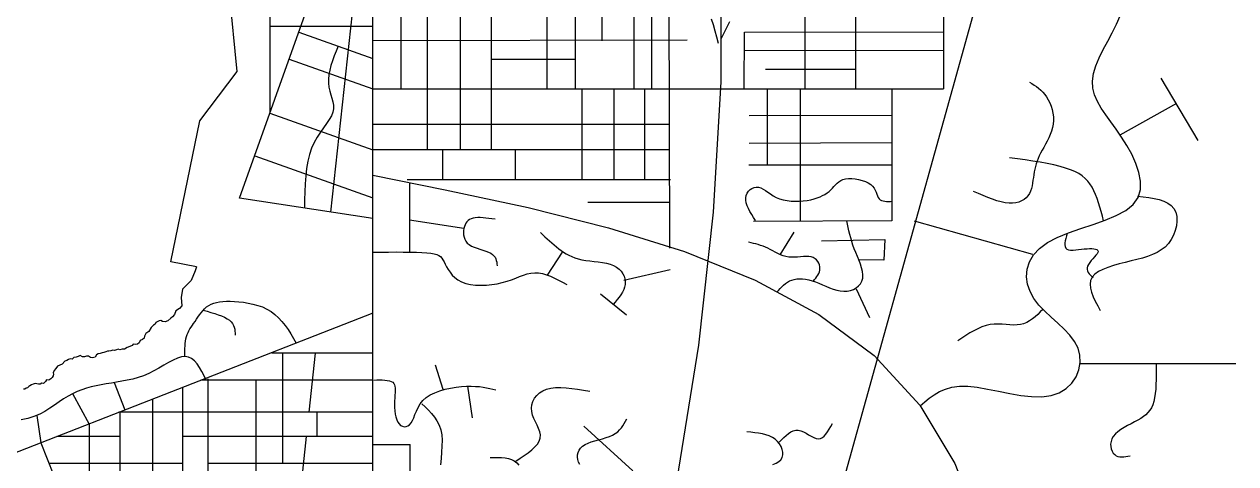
# Model space of a CAD drawing. Extents: x -15455 to 10897, y -24374 to 16165.
# Drawn here: x 3171 to 6776, y -12096 to -10786 of the extents above; entities that cross this region are included whole.
import ezdxf

# ---------------------------------------------------------------- set-up
doc = ezdxf.new("R2010")
doc.units = 0
doc.header["$MEASUREMENT"] = 0
for name, color, linetype in [('COASTLINE', 7, 'CONTINUOUS'), ('HIGHWAY', 7, 'CONTINUOUS'), ('STREETS-SPRAWL-12M', 7, 'CONTINUOUS'), ('STREETS-SPRAWL-20M', 7, 'CONTINUOUS')]:
    doc.layers.add(name, color=color, linetype=linetype)

msp = doc.modelspace()

# ---------------------------------------------------------------- linework, layer by layer
at = {"layer": 'COASTLINE', "color": 7, "linetype": 'CONTINUOUS'}
for points in [[(3683.3, -11509), (3607.3, -11494), (3693, -11073.3), (3804.2, -10926.9), (3781.1, -10693.3), (3726.8, -10695.5), (3578.7, -10226.8), (3502, -9712)], [(3683.3, -11509), (3678.9, -11520.6), (3667.4, -11549.5), (3641.2, -11575.2), (3637.6, -11599.8), (3639.3, -11624.8), (3632.2, -11633.1), (3621.6, -11640.3), (3617.3, -11650.9), (3611.9, -11658.2), (3606.5, -11661.9), (3597.8, -11669.6), (3590.3, -11672.6), (3582, -11671.5), (3577.1, -11669), (3572, -11669.4), (3566.2, -11673.1), (3562.2, -11674.4), (3560, -11679.5), (3555.1, -11682.7), (3552.4, -11685.9), (3548.3, -11689.8), (3540.9, -11701), (3532.6, -11707), (3528.6, -11714.9), (3527.5, -11721.7), (3522.3, -11725.1), (3516, -11728.7), (3512.6, -11735.3), (3507.7, -11739.4), (3501.4, -11740.2), (3495.1, -11738.7), (3491.3, -11743.1), (3484.6, -11746.3), (3476.9, -11749), (3469.4, -11753.9), (3462.3, -11754.4), (3455.3, -11756.2), (3450, -11754.1), (3444.7, -11756.2), (3439.2, -11757.8), (3433.9, -11757.2), (3428.6, -11758.6), (3422.8, -11759.6), (3418.1, -11760.4), (3413, -11762.4), (3407.3, -11764.4), (3402.7, -11765.1), (3396.3, -11767.4), (3390.8, -11768.1), (3385.8, -11771.1), (3381.9, -11777.6), (3377.7, -11779.1), (3374, -11780.4), (3367.7, -11778.9), (3361.8, -11774.7), (3355.5, -11774.9), (3349.8, -11777.1), (3344, -11777.4), (3337.5, -11772.9), (3331.4, -11775.7), (3325.1, -11777.6), (3318.5, -11779.3), (3312.8, -11783.6), (3307.6, -11782.7), (3302, -11785.1), (3297.5, -11788.2), (3291.7, -11790), (3283.5, -11798.6), (3276.2, -11801.9), (3269.9, -11805.1), (3265, -11811.9), (3260, -11817.4), (3256.9, -11824.5), (3257.7, -11828.9), (3256.4, -11833.3), (3253.5, -11839), (3249.6, -11842.3), (3243.4, -11846.1), (3237, -11845), (3233.4, -11850), (3228.3, -11856), (3223.1, -11855.4), (3218.1, -11858.4), (3213.1, -11857.9), (3208, -11857.5), (3202.6, -11856.8), (3197.3, -11858.5), (3191.9, -11860.3), (3187.6, -11862.9), (3184.1, -11865.8), (3180.7, -11869.7), (3176.5, -11870.3), (3172.4, -11873.5), (3168.6, -11872.9)]]:
    msp.add_lwpolyline(points, dxfattribs=at)
at = {"layer": 'HIGHWAY', "color": 250, "linetype": 'CONTINUOUS'}
for p, q in [((5243.4, -10577.1), (5243.7, -10957.4)), ((5215.3, -10769.3), (5220.9, -10786.9)), ((5257.7, -10803.2), (5270.3, -10777.8)), ((5220.9, -10786.9), (5226.1, -10805)), ((5226.1, -10805), (5231.3, -10823.5)), ((5245.2, -10829.2), (5257.7, -10803.2)), ((5231.3, -10823.5), (5236.3, -10842.1)), ((5243.7, -10957.4), (5221, -11346.3)), ((5221, -11346.3), (5176.9, -11742)), ((5176.9, -11742), (5113.1, -12142.6))]:
    msp.add_line(p, q, dxfattribs=at)
at = {"layer": 'STREETS-SPRAWL-12M', "color": 253, "linetype": 'CONTINUOUS'}
for p, q in [((4083.2, -11345.8), (4224.3, -10046.2)), ((3902.5, -11050.8), (3902.5, -10296.3)), ((4291.2, -10572.2), (4291.2, -10978.9)), ((4369.6, -10572.2), (4369.6, -11159.6)), ((4467.6, -10572.2), (4467.6, -11159.6)), ((4559.9, -10572.2), (4559.9, -11159.6)), ((4726.3, -10572.2), (4726.3, -10977.9)), ((4810.2, -10572.2), (4810.2, -10977.9)), ((4889.8, -10572.2), (4889.8, -10835.1)), ((4985, -10572.2), (4985, -10977.9)), ((5037, -10572.2), (5037, -10977.9)), ((6045.1, -10572.9), (5151.9, -13788.8)), ((5644.7, -10572.2), (5644.7, -10978.5)), ((5906.1, -10572.2), (5906.1, -10977.9)), ((5092, -11452.9), (5089.6, -10705.7)), ((5494.2, -10681.4), (5493.7, -10978.5)), ((6421.2, -10785.7), (6432.2, -10760.8)), ((3902.5, -10791.5), (4207.7, -10791.5)), ((3987.5, -10809.4), (4207.7, -10887.7)), ((5312.8, -10809), (5312.3, -10978.5)), ((5314.2, -10809), (5906.1, -10808.5)), ((6395.3, -10836.1), (6408.6, -10810.9)), ((6408.6, -10810.9), (6421.2, -10785.7)), ((4104.5, -10851), (4098.7, -10865.7)), ((4207.7, -10834.4), (5143.9, -10832.3)), ((6382.2, -10861), (6395.3, -10836.1)), ((4093.2, -10880.2), (4088, -10894.7)), ((4098.7, -10865.7), (4093.2, -10880.2)), ((4559.9, -10889.5), (4810.2, -10889.5)), ((5313.1, -10863.1), (5906.1, -10864.3)), ((6360.1, -10909.7), (6370.1, -10885.6)), ((6370.1, -10885.6), (6382.2, -10861)), ((3958.9, -10889.8), (4207.7, -10978.2)), ((4079.9, -10922.7), (4077.2, -10936.2)), ((4083.5, -10908.8), (4079.9, -10922.7)), ((4088, -10894.7), (4083.5, -10908.8)), ((5376.8, -10919.7), (5646, -10920.1)), ((6353, -10932.9), (6360.1, -10909.7)), ((4077.2, -10936.2), (4075.8, -10949.2)), ((4075.8, -10949.2), (4075.8, -10961.7)), ((4075.8, -10961.7), (4077.3, -10973.6)), ((6162.4, -10958.3), (6169.3, -10962.6)), ((6349.6, -10955), (6353, -10932.9)), ((6350.7, -10976.1), (6349.6, -10955)), ((6553.6, -10946), (6663.6, -11131.9)), ((4077.3, -10973.6), (4080, -10984.9)), ((4080, -10984.9), (4083.2, -10995.9)), ((4083.2, -10995.9), (4086.5, -11006.5)), ((4207.7, -10977.9), (5906.1, -10977.9)), ((4829.9, -10977.9), (4829.9, -11248.7)), ((4925.1, -10977.9), (4925.1, -11249.9)), ((5016.4, -10977.9), (5016.4, -11248.7)), ((5381.8, -10977.9), (5381.8, -11206.8)), ((5479.5, -10977.9), (5479.5, -11371.7)), ((5752.3, -10977.9), (5752.3, -11371.7)), ((6169.3, -10962.6), (6176.2, -10967)), ((6176.2, -10967), (6183.1, -10971.7)), ((6183.1, -10971.7), (6189.7, -10976.7)), ((6189.7, -10976.7), (6196.1, -10982.1)), ((6196.1, -10982.1), (6202.3, -10988.1)), ((6202.3, -10988.1), (6208.1, -10994.8)), ((6208.1, -10994.8), (6213.5, -11002.3)), ((6355.8, -10996.4), (6350.7, -10976.1)), ((6364.4, -11016.2), (6355.8, -10996.4)), ((4086.5, -11006.5), (4089.3, -11017)), ((4089.3, -11017), (4091, -11027.3)), ((4091, -11027.3), (4091.2, -11037.7)), ((6213.5, -11002.3), (6218.5, -11010.7)), ((6218.5, -11010.7), (6223, -11019.8)), ((6223, -11019.8), (6226.8, -11029.6)), ((6226.8, -11029.6), (6229.9, -11039.8)), ((6375.7, -11035.9), (6364.4, -11016.2)), ((6432, -11115.3), (6600.6, -11021)), ((3901.7, -11050.9), (4207.7, -11159.7)), ((4078.5, -11070), (4070.5, -11081.6)), ((4085, -11058.8), (4078.5, -11070)), ((4089.3, -11048.1), (4085, -11058.8)), ((4091.2, -11037.7), (4089.3, -11048.1)), ((5328, -11057.4), (5754.8, -11057.1)), ((6229.9, -11039.8), (6232.2, -11050.5)), ((6232.2, -11050.5), (6233.5, -11061.3)), ((6233.5, -11061.3), (6233.8, -11072.2)), ((6389.2, -11056), (6375.7, -11035.9)), ((6404.3, -11076.7), (6389.2, -11056)), ((4061.5, -11094.1), (4052, -11107.5)), ((4070.5, -11081.6), (4061.5, -11094.1)), ((4207.7, -11083.7), (5092.5, -11083.7)), ((6228, -11104.2), (6224.1, -11114.5)), ((6231, -11093.8), (6228, -11104.2)), ((6233, -11083.1), (6231, -11093.8)), ((6233.8, -11072.2), (6233, -11083.1)), ((6420.3, -11098.6), (6404.3, -11076.7)), ((6436.5, -11122), (6420.3, -11098.6)), ((4033.6, -11137.7), (4025.8, -11154.9)), ((4042.5, -11121.9), (4033.6, -11137.7)), ((4052, -11107.5), (4042.5, -11121.9)), ((5328, -11139.9), (5752.3, -11138.3)), ((6214.8, -11134.2), (6209.8, -11143.6)), ((6219.7, -11124.5), (6214.8, -11134.2)), ((6224.1, -11114.5), (6219.7, -11124.5)), ((6452.5, -11147), (6436.5, -11122)), ((3856.5, -11178.1), (4207.7, -11303)), ((4019.5, -11173.7), (4014.7, -11193.9)), ((4025.8, -11154.9), (4019.5, -11173.7)), ((5092, -11159.6), (4207.7, -11159.6)), ((4415, -11159.9), (4415, -11248.7)), ((4632, -11159.9), (4632, -11248.7)), ((6195.6, -11170), (6191.7, -11178.2)), ((6200, -11161.5), (6195.6, -11170)), ((6204.8, -11152.7), (6200, -11161.5)), ((6209.8, -11143.6), (6204.8, -11152.7)), ((6467, -11173.4), (6452.5, -11147)), ((6479.3, -11200.3), (6467, -11173.4)), ((4014.7, -11193.9), (4011.1, -11215.4)), ((5327, -11205.1), (5753.5, -11204.3)), ((6126.7, -11186.8), (6103.4, -11183.4)), ((6149.8, -11190.1), (6126.7, -11186.8)), ((6172.4, -11193.6), (6149.8, -11190.1)), ((6194.3, -11197.3), (6172.4, -11193.6)), ((6179.9, -11209.8), (6177.9, -11217.8)), ((6182.3, -11202), (6179.9, -11209.8)), ((6185, -11194.2), (6182.3, -11202)), ((6188.1, -11186.3), (6185, -11194.2)), ((6191.7, -11178.2), (6188.1, -11186.3)), ((6215.3, -11201.1), (6194.3, -11197.3)), ((6235, -11205.2), (6215.3, -11201.1)), ((6253.3, -11209.6), (6235, -11205.2)), ((6270, -11214.3), (6253.3, -11209.6)), ((6488.3, -11227.3), (6479.3, -11200.3)), ((4008.5, -11237.9), (4006.7, -11261.2)), ((4011.1, -11215.4), (4008.5, -11237.9)), ((5094.1, -11249.4), (4310.2, -11249.4)), ((5600.6, -11251.3), (5607.2, -11248.4)), ((5607.2, -11248.4), (5614.8, -11246.4)), ((5614.8, -11246.4), (5623.7, -11245.4)), ((5623.7, -11245.4), (5633.4, -11245.4)), ((5633.4, -11245.4), (5643.6, -11246.4)), ((5643.6, -11246.4), (5654, -11248.3)), ((5654, -11248.3), (5664.2, -11251.1)), ((6174, -11242.5), (6172.9, -11250.9)), ((6175, -11234.1), (6174, -11242.5)), ((6176.3, -11225.8), (6175, -11234.1)), ((6177.9, -11217.8), (6176.3, -11225.8)), ((6284.7, -11219.4), (6270, -11214.3)), ((6297.7, -11224.9), (6284.7, -11219.4)), ((6309.2, -11231), (6297.7, -11224.9)), ((6319.2, -11237.7), (6309.2, -11231)), ((6328, -11245), (6319.2, -11237.7)), ((6335.7, -11253), (6328, -11245)), ((6493, -11253.6), (6488.3, -11227.3)), ((4005.6, -11285.1), (4004.8, -11309.4)), ((4006.7, -11261.2), (4005.6, -11285.1)), ((4317, -11257.4), (4317.2, -11464.7)), ((5321.9, -11289.3), (5325.8, -11283.5)), ((5325.8, -11283.5), (5330.7, -11278.7)), ((5330.7, -11278.7), (5336.4, -11275)), ((5336.4, -11275), (5342.6, -11272.5)), ((5342.6, -11272.5), (5349.1, -11271.3)), ((5349.1, -11271.3), (5355.8, -11271.7)), ((5355.8, -11271.7), (5362.6, -11273.7)), ((5362.6, -11273.7), (5369.4, -11277)), ((5369.4, -11277), (5376.3, -11281.3)), ((5376.3, -11281.3), (5383.6, -11286.3)), ((5383.6, -11286.3), (5391.4, -11291.6)), ((5560.1, -11288.5), (5565.8, -11283.9)), ((5565.8, -11283.9), (5571.1, -11279.1)), ((5571.1, -11279.1), (5575.9, -11274.1)), ((5575.9, -11274.1), (5580.4, -11269)), ((5580.4, -11269), (5585, -11264.1)), ((5585, -11264.1), (5589.7, -11259.3)), ((5589.7, -11259.3), (5594.8, -11255)), ((5594.8, -11255), (5600.6, -11251.3)), ((5664.2, -11251.1), (5673.9, -11254.5)), ((5673.9, -11254.5), (5682.5, -11258.7)), ((5682.5, -11258.7), (5689.9, -11263.5)), ((5689.9, -11263.5), (5695.7, -11268.8)), ((5695.7, -11268.8), (5700.1, -11274.5)), ((5700.1, -11274.5), (5703.4, -11280.4)), ((5703.4, -11280.4), (5706, -11286.2)), ((5706, -11286.2), (5708.1, -11291.9)), ((6010.4, -11290.6), (5996.2, -11284.4)), ((6165.6, -11283), (6162.2, -11290.1)), ((6168.2, -11275.4), (6165.6, -11283)), ((6170.2, -11267.4), (6168.2, -11275.4)), ((6171.7, -11259.2), (6170.2, -11267.4)), ((6172.9, -11250.9), (6171.7, -11259.2)), ((6342.5, -11261.8), (6335.7, -11253)), ((6348.6, -11271.5), (6342.5, -11261.8)), ((6354.1, -11282), (6348.6, -11271.5)), ((6359.1, -11293.3), (6354.1, -11282)), ((6485.5, -11301.9), (6492.4, -11278.7)), ((6492.4, -11278.7), (6493, -11253.6)), ((4004.8, -11309.4), (4004.3, -11334)), ((5092.5, -11317.2), (4847.7, -11317.2)), ((5317.8, -11302.8), (5319.2, -11295.7)), ((5318, -11310.4), (5317.8, -11302.8)), ((5319.6, -11318.3), (5318, -11310.4)), ((5319.2, -11295.7), (5321.9, -11289.3)), ((5322.3, -11326.6), (5319.6, -11318.3)), ((5391.4, -11291.6), (5399.7, -11296.9)), ((5399.7, -11296.9), (5408.7, -11301.8)), ((5408.7, -11301.8), (5418.6, -11306)), ((5418.6, -11306), (5429.3, -11309.2)), ((5429.3, -11309.2), (5440.8, -11311.4)), ((5440.8, -11311.4), (5452.8, -11312.8)), ((5452.8, -11312.8), (5465, -11313.3)), ((5465, -11313.3), (5477.2, -11313.1)), ((5477.2, -11313.1), (5489.2, -11312.2)), ((5489.2, -11312.2), (5500.8, -11310.7)), ((5500.8, -11310.7), (5511.6, -11308.7)), ((5511.6, -11308.7), (5521.7, -11306.3)), ((5521.7, -11306.3), (5530.8, -11303.5)), ((5530.8, -11303.5), (5539.2, -11300.2)), ((5539.2, -11300.2), (5546.8, -11296.6)), ((5546.8, -11296.6), (5553.8, -11292.7)), ((5553.8, -11292.7), (5560.1, -11288.5)), ((5708.1, -11291.9), (5710.1, -11297.1)), ((5710.1, -11297.1), (5712.3, -11301.8)), ((5712.3, -11301.8), (5714.9, -11305.8)), ((5714.9, -11305.8), (5718.2, -11308.8)), ((5718.2, -11308.8), (5722.1, -11311)), ((5722.1, -11311), (5726.7, -11312.5)), ((5726.7, -11312.5), (5731.7, -11313.4)), ((5731.7, -11313.4), (5737.2, -11313.8)), ((5737.2, -11313.8), (5742.9, -11313.9)), ((5742.9, -11313.9), (5748.8, -11313.7)), ((5748.8, -11313.7), (5752.3, -11313.5)), ((6024.6, -11296.5), (6010.4, -11290.6)), ((6038.5, -11302.2), (6024.6, -11296.5)), ((6052.2, -11307.3), (6038.5, -11302.2)), ((6065.4, -11311.8), (6052.2, -11307.3)), ((6078.1, -11315.3), (6065.4, -11311.8)), ((6090.3, -11317.9), (6078.1, -11315.3)), ((6101.7, -11319.3), (6090.3, -11317.9)), ((6112.3, -11319.3), (6101.7, -11319.3)), ((6122.1, -11318.1), (6112.3, -11319.3)), ((6131, -11315.7), (6122.1, -11318.1)), ((6139, -11312.3), (6131, -11315.7)), ((6146.2, -11307.9), (6139, -11312.3)), ((6152.5, -11302.7), (6146.2, -11307.9)), ((6157.8, -11296.7), (6152.5, -11302.7)), ((6162.2, -11290.1), (6157.8, -11296.7)), ((6363.7, -11305.3), (6359.1, -11293.3)), ((6368, -11317.9), (6363.7, -11305.3)), ((6371.9, -11330.9), (6368, -11317.9)), ((6471.3, -11322.7), (6485.5, -11301.9)), ((6484, -11297.8), (6500.9, -11299.9)), ((6500.9, -11299.9), (6517.5, -11302.2)), ((6517.5, -11302.2), (6533.4, -11305)), ((6533.4, -11305), (6548.4, -11308.5)), ((6548.4, -11308.5), (6562.1, -11313.1)), ((6562.1, -11313.1), (6574.2, -11318.9)), ((6574.2, -11318.9), (6584.3, -11326.2)), ((5326.1, -11335.1), (5322.3, -11326.6)), ((5330.6, -11343.9), (5326.1, -11335.1)), ((5335.8, -11352.9), (5330.6, -11343.9)), ((5341.3, -11361.9), (5335.8, -11352.9)), ((6375.7, -11344.3), (6371.9, -11330.9)), ((6379.3, -11357.9), (6375.7, -11344.3)), ((6382.9, -11371.6), (6379.3, -11357.9)), ((6387.8, -11369.8), (6420.9, -11356.1)), ((6420.9, -11356.1), (6449.3, -11340.6)), ((6449.3, -11340.6), (6471.3, -11322.7)), ((6584.3, -11326.2), (6592.2, -11335.3)), ((6592.2, -11335.3), (6597.6, -11346.2)), ((6597.6, -11346.2), (6600.6, -11358.7)), ((4317.1, -11369), (4479.1, -11393.5)), ((4480.5, -11389), (4479.1, -11394.7)), ((4482.4, -11383.7), (4480.5, -11389)), ((4484.9, -11378.9), (4482.4, -11383.7)), ((4487.9, -11374.6), (4484.9, -11378.9)), ((4491.6, -11370.9), (4487.9, -11374.6)), ((4495.9, -11367.7), (4491.6, -11370.9)), ((4500.9, -11365.2), (4495.9, -11367.7)), ((4506.6, -11363.4), (4500.9, -11365.2)), ((4513.1, -11362.3), (4506.6, -11363.4)), ((4520.3, -11361.8), (4513.1, -11362.3)), ((4528, -11361.9), (4520.3, -11361.8)), ((4536.2, -11362.3), (4528, -11361.9)), ((4544.8, -11363.2), (4536.2, -11362.3)), ((4553.6, -11364.3), (4544.8, -11363.2)), ((4562.7, -11365.6), (4553.6, -11364.3)), ((4571.8, -11367), (4562.7, -11365.6)), ((5752.3, -11371.7), (5341.2, -11374.1)), ((5347, -11371), (5341.3, -11361.9)), ((5620.6, -11381.6), (5618.5, -11371.5)), ((5622.8, -11391.7), (5620.6, -11381.6)), ((5625.1, -11401.9), (5622.8, -11391.7)), ((5819.1, -11371.3), (6171, -11470.9)), ((6314.8, -11394.8), (6351.8, -11382.5)), ((6351.8, -11382.5), (6387.8, -11369.8)), ((6599.8, -11386.4), (6596.4, -11400.7)), ((6601.3, -11372.3), (6599.8, -11386.4)), ((6600.6, -11358.7), (6601.3, -11372.3)), ((4478.2, -11400.8), (4477.9, -11407.1)), ((4477.9, -11407.1), (4478.3, -11413.6)), ((4479.1, -11394.7), (4478.2, -11400.8)), ((4478.3, -11413.6), (4479.6, -11420)), ((4479.6, -11420), (4481.7, -11426.3)), ((4481.7, -11426.3), (4484.9, -11432.2)), ((4707.1, -11406.7), (4713.8, -11413)), ((4713.8, -11413), (4720.4, -11419.2)), ((4720.4, -11419.2), (4727.1, -11425.4)), ((4727.1, -11425.4), (4733.8, -11431.5)), ((5420.1, -11472.8), (5462, -11405.5)), ((5543.7, -11431.2), (5731.8, -11427.3)), ((5627.6, -11412.2), (5625.1, -11401.9)), ((5630.4, -11422.6), (5627.6, -11412.2)), ((5633.6, -11433.2), (5630.4, -11422.6)), ((5731.8, -11427.3), (5728.9, -11488.7)), ((6215.6, -11436.4), (6244.9, -11421.1)), ((6244.9, -11421.1), (6278.6, -11407.4)), ((6270.6, -11423.9), (6269, -11430.9)), ((6272.5, -11416.6), (6270.6, -11423.9)), ((6274.7, -11409.1), (6272.5, -11416.6)), ((6278.6, -11407.4), (6314.8, -11394.8)), ((6584.2, -11427.7), (6575.7, -11439.6)), ((6591.1, -11414.6), (6584.2, -11427.7)), ((6596.4, -11400.7), (6591.1, -11414.6)), ((4207.7, -11465), (4231.3, -11464.8)), ((4231.3, -11464.8), (4254.6, -11464.6)), ((4254.6, -11464.6), (4277.2, -11464.5)), ((4277.2, -11464.5), (4298.8, -11464.6)), ((4298.8, -11464.6), (4319.1, -11464.8)), ((4319.1, -11464.8), (4337.7, -11465.2)), ((4337.7, -11465.2), (4354.4, -11465.8)), ((4354.4, -11465.8), (4368.8, -11466.8)), ((4484.9, -11432.2), (4489.2, -11437.7)), ((4489.2, -11437.7), (4494.8, -11442.5)), ((4494.8, -11442.5), (4501.6, -11446.7)), ((4501.6, -11446.7), (4509.5, -11450.3)), ((4509.5, -11450.3), (4518.1, -11453.4)), ((4518.1, -11453.4), (4527, -11456.3)), ((4527, -11456.3), (4535.8, -11459)), ((4535.8, -11459), (4544.4, -11461.7)), ((4544.4, -11461.7), (4552.2, -11464.6)), ((4552.2, -11464.6), (4558.9, -11467.8)), ((4728.3, -11534), (4772.8, -11464.9)), ((4733.8, -11431.5), (4740.6, -11437.5)), ((4740.6, -11437.5), (4747.5, -11443.3)), ((4747.5, -11443.3), (4754.4, -11449.1)), ((4754.4, -11449.1), (4761.4, -11454.6)), ((4761.4, -11454.6), (4768.6, -11459.9)), ((4768.6, -11459.9), (4775.9, -11465)), ((4775.9, -11465), (4783.6, -11469.8)), ((5333.7, -11437), (5326.5, -11435.3)), ((5340.8, -11438.7), (5333.7, -11437)), ((5347.9, -11440.6), (5340.8, -11438.7)), ((5355.1, -11442.6), (5347.9, -11440.6)), ((5362.3, -11444.8), (5355.1, -11442.6)), ((5369.4, -11447.3), (5362.3, -11444.8)), ((5376.6, -11450.2), (5369.4, -11447.3)), ((5383.9, -11453.5), (5376.6, -11450.2)), ((5391.1, -11457.1), (5383.9, -11453.5)), ((5398.4, -11461), (5391.1, -11457.1)), ((5405.9, -11465), (5398.4, -11461)), ((5413.4, -11468.9), (5405.9, -11465)), ((5637.1, -11444), (5633.6, -11433.2)), ((5641.1, -11455.1), (5637.1, -11444)), ((5645.7, -11466.5), (5641.1, -11455.1)), ((5650.4, -11478), (5645.7, -11466.5)), ((6174.6, -11473.3), (6192.2, -11453.9)), ((6192.2, -11453.9), (6215.6, -11436.4)), ((6268, -11437.4), (6267.8, -11443.3)), ((6267.8, -11443.3), (6268.6, -11448.4)), ((6269, -11430.9), (6268, -11437.4)), ((6268.6, -11448.4), (6270.6, -11452.7)), ((6270.6, -11452.7), (6273.9, -11455.8)), ((6273.9, -11455.8), (6278.8, -11457.8)), ((6278.8, -11457.8), (6284.9, -11458.7)), ((6284.9, -11458.7), (6292.1, -11458.9)), ((6292.1, -11458.9), (6300, -11458.4)), ((6300, -11458.4), (6308.4, -11457.5)), ((6308.4, -11457.5), (6317, -11456.5)), ((6317, -11456.5), (6325.6, -11455.4)), ((6325.6, -11455.4), (6333.8, -11454.6)), ((6333.8, -11454.6), (6341.4, -11454.2)), ((6341.4, -11454.2), (6348.2, -11454.2)), ((6348.2, -11454.2), (6354.2, -11454.8)), ((6354.2, -11454.8), (6359.1, -11455.8)), ((6359.1, -11455.8), (6362.9, -11457.4)), ((6362.9, -11457.4), (6365.4, -11459.6)), ((6365.9, -11465.8), (6363.7, -11469.8)), ((6365.4, -11459.6), (6366.4, -11462.4)), ((6366.4, -11462.4), (6365.9, -11465.8)), ((6542.2, -11465.8), (6528.7, -11472.1)), ((6554.6, -11458.4), (6542.2, -11465.8)), ((6565.8, -11449.8), (6554.6, -11458.4)), ((6575.7, -11439.6), (6565.8, -11449.8)), ((4368.8, -11466.8), (4380.7, -11468.1)), ((4380.7, -11468.1), (4390.4, -11469.8)), ((4390.4, -11469.8), (4398.1, -11472)), ((4398.1, -11472), (4404.2, -11474.8)), ((4404.2, -11474.8), (4409.2, -11478.3)), ((4409.2, -11478.3), (4413.2, -11482.6)), ((4413.2, -11482.6), (4416.8, -11487.7)), ((4416.8, -11487.7), (4420.2, -11493.8)), ((4420.2, -11493.8), (4423.8, -11500.8)), ((4423.8, -11500.8), (4427.8, -11508.6)), ((4558.9, -11467.8), (4564.4, -11471.5)), ((4564.4, -11471.5), (4568.6, -11475.6)), ((4568.6, -11475.6), (4571.7, -11480)), ((4571.7, -11480), (4574, -11484.8)), ((4574, -11484.8), (4575.6, -11489.8)), ((4575.6, -11489.8), (4576.7, -11494.9)), ((4576.7, -11494.9), (4577.4, -11500.2)), ((4577.4, -11500.2), (4577.9, -11505.5)), ((4783.6, -11469.8), (4791.7, -11474.2)), ((4791.7, -11474.2), (4800.2, -11478.2)), ((4800.2, -11478.2), (4809.4, -11481.8)), ((4809.4, -11481.8), (4819.4, -11484.9)), ((4819.4, -11484.9), (4830.1, -11487.5)), ((4830.1, -11487.5), (4841.7, -11489.5)), ((4841.7, -11489.5), (4853.9, -11491.1)), ((4853.9, -11491.1), (4866.5, -11492.5)), ((4866.5, -11492.5), (4879.1, -11494.1)), ((4879.1, -11494.1), (4891.5, -11495.8)), ((4891.5, -11495.8), (4903.5, -11498.1)), ((4903.5, -11498.1), (4914.7, -11501)), ((4914.7, -11501), (4924.8, -11504.8)), ((5421.1, -11472.5), (5413.4, -11468.9)), ((5429.1, -11475.6), (5421.1, -11472.5)), ((5437.2, -11478.1), (5429.1, -11475.6)), ((5445.7, -11479.7), (5437.2, -11478.1)), ((5454.4, -11480.4), (5445.7, -11479.7)), ((5463.3, -11480.4), (5454.4, -11480.4)), ((5472.3, -11479.8), (5463.3, -11480.4)), ((5481.1, -11479), (5472.3, -11479.8)), ((5489.7, -11478.3), (5481.1, -11479)), ((5497.9, -11477.9), (5489.7, -11478.3)), ((5505.5, -11478.1), (5497.9, -11477.9)), ((5512.5, -11479.2), (5505.5, -11478.1)), ((5518.7, -11481.3), (5512.5, -11479.2)), ((5524.1, -11484.4), (5518.7, -11481.3)), ((5528.6, -11488.2), (5524.1, -11484.4)), ((5532.4, -11492.7), (5528.6, -11488.2)), ((5535.2, -11497.7), (5532.4, -11492.7)), ((5537.3, -11502.9), (5535.2, -11497.7)), ((5655.1, -11489.5), (5650.4, -11478)), ((5728.9, -11488.7), (5652.1, -11487.8)), ((5659.4, -11500.9), (5655.1, -11489.5)), ((5662.9, -11512), (5659.4, -11500.9)), ((6155.8, -11515.8), (6162.6, -11494.1)), ((6162.6, -11494.1), (6174.6, -11473.3)), ((6337.7, -11501.3), (6335, -11506.6)), ((6341.6, -11495.8), (6337.7, -11501.3)), ((6346.1, -11490.2), (6341.6, -11495.8)), ((6351.1, -11484.8), (6346.1, -11490.2)), ((6355.9, -11479.4), (6351.1, -11484.8)), ((6360.3, -11474.4), (6355.9, -11479.4)), ((6363.7, -11469.8), (6360.3, -11474.4)), ((6429.8, -11500), (6412.4, -11504.9)), ((6447.6, -11495.5), (6429.8, -11500)), ((6465.3, -11491.1), (6447.6, -11495.5)), ((6482.3, -11486.8), (6465.3, -11491.1)), ((6498.7, -11482.4), (6482.3, -11486.8)), ((6514.1, -11477.6), (6498.7, -11482.4)), ((6528.7, -11472.1), (6514.1, -11477.6)), ((4427.8, -11508.6), (4432.4, -11516.8)), ((4432.4, -11516.8), (4437.8, -11525.1)), ((4437.8, -11525.1), (4444.3, -11533.2)), ((4444.3, -11533.2), (4452, -11540.9)), ((4633.2, -11542.2), (4645, -11537.5)), ((4645, -11537.5), (4656.5, -11533.2)), ((4656.5, -11533.2), (4667.6, -11529.6)), ((4667.6, -11529.6), (4678.7, -11527.2)), ((4678.7, -11527.2), (4689.8, -11526.2)), ((4689.8, -11526.2), (4701.2, -11526.8)), ((4701.2, -11526.8), (4712.8, -11528.9)), ((4712.8, -11528.9), (4724.6, -11532.3)), ((4724.6, -11532.3), (4736.5, -11536.8)), ((4736.5, -11536.8), (4748.5, -11542.1)), ((4924.8, -11504.8), (4933.7, -11509.6)), ((4933.7, -11509.6), (4941.2, -11515.4)), ((4941.2, -11515.4), (4947.5, -11522)), ((4947.5, -11522), (4952.4, -11529.2)), ((4952.4, -11529.2), (4956, -11536.9)), ((4955.6, -11548.9), (5093.5, -11516.4)), ((4956, -11536.9), (4958.3, -11544.9)), ((5526.5, -11542.2), (5529.7, -11537.7)), ((5529.7, -11537.7), (5532.6, -11533.2)), ((5532.6, -11533.2), (5535.1, -11528.5)), ((5535.1, -11528.5), (5537, -11523.7)), ((5537, -11523.7), (5538.3, -11518.7)), ((5538.5, -11508.3), (5537.3, -11502.9)), ((5538.3, -11518.7), (5538.8, -11513.6)), ((5538.8, -11513.6), (5538.5, -11508.3)), ((5665.4, -11522.7), (5662.9, -11512)), ((5666.6, -11532.9), (5665.4, -11522.7)), ((5666, -11542.4), (5666.6, -11532.9)), ((6154, -11538.1), (6155.8, -11515.8)), ((6156.9, -11560.4), (6154, -11538.1)), ((6335, -11506.6), (6333.7, -11511.7)), ((6333.7, -11511.7), (6333.8, -11516.5)), ((6333.8, -11516.5), (6335.1, -11521.1)), ((6335.1, -11521.1), (6337.3, -11525.5)), ((6337.3, -11525.5), (6340.3, -11529.7)), ((6340.3, -11529.7), (6343.9, -11533.8)), ((6343.9, -11533.8), (6347.8, -11537.9)), ((6347.8, -11537.9), (6352, -11541.9)), ((6356.6, -11530.8), (6348.8, -11539.5)), ((6367.4, -11523.1), (6356.6, -11530.8)), ((6380.7, -11516.3), (6367.4, -11523.1)), ((6395.8, -11510.3), (6380.7, -11516.3)), ((6412.4, -11504.9), (6395.8, -11510.3)), ((4452, -11540.9), (4461.1, -11547.7)), ((4461.1, -11547.7), (4471.9, -11553.5)), ((4471.9, -11553.5), (4484.5, -11557.9)), ((4484.5, -11557.9), (4498.5, -11561)), ((4498.5, -11561), (4513.7, -11562.9)), ((4513.7, -11562.9), (4529.6, -11563.6)), ((4529.6, -11563.6), (4545.9, -11563.2)), ((4545.9, -11563.2), (4562.2, -11561.7)), ((4562.2, -11561.7), (4578.1, -11559.2)), ((4578.1, -11559.2), (4593.3, -11555.9)), ((4593.3, -11555.9), (4607.5, -11551.7)), ((4607.5, -11551.7), (4620.7, -11547)), ((4620.7, -11547), (4633.2, -11542.2)), ((4748.5, -11542.1), (4760.7, -11548.1)), ((4760.7, -11548.1), (4772.9, -11554.6)), ((4772.9, -11554.6), (4785.1, -11561.2)), ((4957.4, -11568.9), (4954.7, -11576.6)), ((4959, -11561), (4957.4, -11568.9)), ((4958.3, -11544.9), (4959.3, -11553)), ((4959.3, -11553), (4959, -11561)), ((5415.3, -11579), (5420.2, -11573.4)), ((5420.2, -11573.4), (5425.2, -11568.1)), ((5425.2, -11568.1), (5430.5, -11563)), ((5430.5, -11563), (5436, -11558.4)), ((5436, -11558.4), (5441.9, -11554.3)), ((5441.9, -11554.3), (5448.1, -11550.8)), ((5448.1, -11550.8), (5454.9, -11548)), ((5454.9, -11548), (5462.2, -11546)), ((5462.2, -11546), (5470, -11544.8)), ((5470, -11544.8), (5478.3, -11544.3)), ((5478.3, -11544.3), (5487, -11544.7)), ((5487, -11544.7), (5496.1, -11545.8)), ((5496.1, -11545.8), (5505.6, -11547.7)), ((5505.6, -11547.7), (5515.3, -11550.3)), ((5515.3, -11550.3), (5525.4, -11553.6)), ((5519.5, -11551), (5523, -11546.6)), ((5523, -11546.6), (5526.5, -11542.2)), ((5525.4, -11553.6), (5535.7, -11557.5)), ((5535.7, -11557.5), (5546.1, -11561.9)), ((5546.1, -11561.9), (5556.7, -11566.5)), ((5556.7, -11566.5), (5567.4, -11570.9)), ((5567.4, -11570.9), (5578, -11574.9)), ((5638.4, -11575.9), (5646.6, -11571.4)), ((5646.6, -11571.4), (5653.7, -11565.7)), ((5647, -11574.6), (5686.4, -11659.3)), ((5653.7, -11565.7), (5659.4, -11558.9)), ((5659.4, -11558.9), (5663.6, -11551.1)), ((5663.6, -11551.1), (5666, -11542.4)), ((6164.1, -11582.1), (6156.9, -11560.4)), ((6344.3, -11549.4), (6342.7, -11560.3)), ((6342.7, -11560.3), (6343.8, -11572.1)), ((6343.8, -11572.1), (6347.1, -11584.6)), ((6348.8, -11539.5), (6344.3, -11549.4)), ((4885.8, -11589.3), (4962.8, -11651.6)), ((4935.6, -11606.4), (4929.7, -11613.6)), ((4941.3, -11599.1), (4935.6, -11606.4)), ((4946.5, -11591.7), (4941.3, -11599.1)), ((4951, -11584.2), (4946.5, -11591.7)), ((4954.7, -11576.6), (4951, -11584.2)), ((5410.4, -11584.6), (5415.3, -11579)), ((5578, -11574.9), (5588.6, -11578.2)), ((5588.6, -11578.2), (5599.2, -11580.5)), ((5599.2, -11580.5), (5609.5, -11581.5)), ((5609.5, -11581.5), (5619.7, -11581.1)), ((5619.7, -11581.1), (5629.4, -11579.2)), ((5629.4, -11579.2), (5638.4, -11575.9)), ((6175.4, -11603), (6164.1, -11582.1)), ((6190.2, -11622.6), (6175.4, -11603)), ((6347.1, -11584.6), (6352.1, -11597.8)), ((6352.1, -11597.8), (6358.4, -11611.3)), ((3691.8, -11652), (3696.7, -11645.6)), ((3696.7, -11645.6), (3701.8, -11639.4)), ((3701.8, -11639.4), (3707.4, -11633.6)), ((3703.3, -11637.8), (3714.9, -11641.1)), ((3707.4, -11633.6), (3713.4, -11628.4)), ((3713.4, -11628.4), (3720, -11623.8)), ((3714.9, -11641.1), (3726.4, -11644.4)), ((3720, -11623.8), (3727.1, -11619.9)), ((3726.4, -11644.4), (3737.4, -11647.8)), ((3727.1, -11619.9), (3734.8, -11616.9)), ((3734.8, -11616.9), (3743.2, -11614.6)), ((3743.2, -11614.6), (3752.2, -11612.9)), ((3752.2, -11612.9), (3762, -11611.9)), ((3762, -11611.9), (3772.5, -11611.4)), ((3772.5, -11611.4), (3783.9, -11611.5)), ((3783.9, -11611.5), (3796.1, -11612)), ((3796.1, -11612), (3809.1, -11613)), ((3809.1, -11613), (3822.8, -11614.5)), ((3822.8, -11614.5), (3836.9, -11616.6)), ((3836.9, -11616.6), (3851.2, -11619.6)), ((3851.2, -11619.6), (3865.4, -11623.5)), ((3865.4, -11623.5), (3879.3, -11628.4)), ((3879.3, -11628.4), (3892.6, -11634.4)), ((3892.6, -11634.4), (3905.2, -11641.8)), ((3905.2, -11641.8), (3916.8, -11650.4)), ((4929.7, -11613.6), (4923.5, -11620.8)), ((6194.5, -11643), (6186.9, -11650.4)), ((6207.8, -11641.1), (6190.2, -11622.6)), ((6202.1, -11635.5), (6194.5, -11643)), ((6226.8, -11659), (6207.8, -11641.1)), ((6358.4, -11611.3), (6365.5, -11625.2)), ((6365.5, -11625.2), (6373.1, -11639.2)), ((3667.3, -11688.3), (3670.9, -11682.8)), ((3670.9, -11682.8), (3674.8, -11677.1)), ((3674.8, -11677.1), (3678.8, -11671.2)), ((3678.8, -11671.2), (3683, -11664.9)), ((3683, -11664.9), (3687.3, -11658.5)), ((3687.3, -11658.5), (3691.8, -11652)), ((3737.4, -11647.8), (3748, -11651.4)), ((3748, -11651.4), (3757.8, -11655.1)), ((3757.8, -11655.1), (3766.8, -11659)), ((3766.8, -11659), (3774.6, -11663.2)), ((3774.6, -11663.2), (3781.3, -11667.7)), ((3781.3, -11667.7), (3786.5, -11672.6)), ((3786.5, -11672.6), (3790.5, -11677.7)), ((3790.5, -11677.7), (3793.5, -11683.1)), ((3916.8, -11650.4), (3927.5, -11660.4)), ((3927.5, -11660.4), (3937.5, -11671.3)), ((3937.5, -11671.3), (3946.8, -11683.2)), ((6045.2, -11681), (6033.1, -11683.8)), ((6057.2, -11679.7), (6045.2, -11681)), ((6069.1, -11679.4), (6057.2, -11679.7)), ((6081, -11679.9), (6069.1, -11679.4)), ((6092.6, -11680.7), (6081, -11679.9)), ((6103.9, -11681.6), (6092.6, -11680.7)), ((6114.9, -11682.2), (6103.9, -11681.6)), ((6125.4, -11682), (6114.9, -11682.2)), ((6135.5, -11680.8), (6125.4, -11682)), ((6145.1, -11678.3), (6135.5, -11680.8)), ((6154.1, -11674.5), (6145.1, -11678.3)), ((6162.8, -11669.6), (6154.1, -11674.5)), ((6171.1, -11663.9), (6162.8, -11669.6)), ((6179.1, -11657.4), (6171.1, -11663.9)), ((6186.9, -11650.4), (6179.1, -11657.4)), ((6246.4, -11676.5), (6226.8, -11659)), ((6265.3, -11694.1), (6246.4, -11676.5)), ((3651.9, -11723.2), (3653.5, -11716.7)), ((3653.5, -11716.7), (3655.5, -11710.6)), ((3655.5, -11710.6), (3658, -11704.8)), ((3658, -11704.8), (3660.8, -11699.2)), ((3660.8, -11699.2), (3663.9, -11693.7)), ((3663.9, -11693.7), (3667.3, -11688.3)), ((3793.5, -11683.1), (3795.5, -11688.7)), ((3795.5, -11688.7), (3796.9, -11694.5)), ((3796.9, -11694.5), (3797.6, -11700.4)), ((3797.6, -11700.4), (3798.1, -11706.4)), ((3798.1, -11706.4), (3798.4, -11712.4)), ((3946.8, -11683.2), (3955.6, -11695.7)), ((3955.6, -11695.7), (3964, -11708.8)), ((3964, -11708.8), (3972.2, -11722.3)), ((5972.9, -11713.2), (5960.9, -11720.9)), ((5985, -11705.8), (5972.9, -11713.2)), ((5997, -11699), (5985, -11705.8)), ((6009.1, -11693), (5997, -11699)), ((6021.1, -11687.8), (6009.1, -11693)), ((6033.1, -11683.8), (6021.1, -11687.8)), ((6282.4, -11712.1), (6265.3, -11694.1)), ((6296.8, -11730.9), (6282.4, -11712.1)), ((3648.8, -11759.9), (3648.9, -11752.2)), ((3648.9, -11752.2), (3649.3, -11744.6)), ((3649.3, -11744.6), (3649.9, -11737.2)), ((3649.9, -11737.2), (3650.7, -11730)), ((3650.7, -11730), (3651.9, -11723.2)), ((3972.2, -11722.3), (3980.2, -11735.9)), ((5960.9, -11720.9), (5948.9, -11728.8)), ((6307.2, -11750.9), (6296.8, -11730.9)), ((6312.7, -11772.1), (6307.2, -11750.9)), ((3613.8, -11786.5), (3600.3, -11793.8)), ((3626.6, -11780.7), (3613.8, -11786.5)), ((3638.5, -11776.9), (3626.6, -11780.7)), ((3649.6, -11775.7), (3638.5, -11776.9)), ((3648.7, -11767.8), (3648.8, -11759.9)), ((3648.7, -11775.7), (3648.7, -11767.8)), ((3659.6, -11777.6), (3649.6, -11775.7)), ((3668.8, -11782.2), (3659.6, -11777.6)), ((3677.2, -11789.2), (3668.8, -11782.2)), ((3684.9, -11798.2), (3677.2, -11789.2)), ((4207.7, -11765.9), (3907.6, -11765.9)), ((3939.7, -11765.9), (3939.7, -12095.1)), ((4018.5, -11942.1), (4037.6, -11765.9)), ((6313.5, -11794), (6312.7, -11772.1)), ((3540.9, -11826.8), (3525.2, -11833.3)), ((3556.3, -11819.1), (3540.9, -11826.8)), ((3571.5, -11810.7), (3556.3, -11819.1)), ((3586.1, -11802.1), (3571.5, -11810.7)), ((3600.3, -11793.8), (3586.1, -11802.1)), ((3692.1, -11808.8), (3684.9, -11798.2)), ((3699, -11820.5), (3692.1, -11808.8)), ((3705.6, -11833.1), (3699, -11820.5)), ((4417.7, -11874.2), (4394.9, -11801.9)), ((6301.2, -11836.4), (6309.6, -11815.7)), ((6309.6, -11815.7), (6313.5, -11794)), ((6313.2, -11796.9), (6776.4, -11796.9)), ((6539.1, -11797.5), (6539.2, -11813.3)), ((6539.2, -11813.3), (6539.3, -11829)), ((3399.3, -11860.4), (3384.5, -11863.3)), ((3414.4, -11857.7), (3399.3, -11860.4)), ((3429.8, -11855.2), (3414.4, -11857.7)), ((3445.5, -11852.7), (3429.8, -11855.2)), ((3437.9, -11853.9), (3469.6, -11935.3)), ((3461.3, -11849.9), (3445.5, -11852.7)), ((3477.3, -11846.8), (3461.3, -11849.9)), ((3493.3, -11843.1), (3477.3, -11846.8)), ((3509.3, -11838.7), (3493.3, -11843.1)), ((3525.2, -11833.3), (3509.3, -11838.7)), ((4207.7, -11846), (3696.3, -11846)), ((3712.1, -11846), (3705.6, -11833.1)), ((3717.1, -11842.7), (3717.1, -12327.6)), ((3859.7, -11846), (3859.7, -12765.6)), ((4211.1, -11846), (4219.7, -11845.8)), ((4219.7, -11845.8), (4228.1, -11845.8)), ((4228.1, -11845.8), (4236.3, -11845.9)), ((4236.3, -11845.9), (4243.9, -11846.3)), ((4243.9, -11846.3), (4251, -11847.1)), ((4251, -11847.1), (4257.3, -11848.4)), ((4257.3, -11848.4), (4262.7, -11850.2)), ((4262.7, -11850.2), (4267.1, -11852.7)), ((4267.1, -11852.7), (4270.3, -11855.9)), ((4270.3, -11855.9), (4272.4, -11859.9)), ((4272.4, -11859.9), (4273.7, -11864.6)), ((6271.9, -11871.5), (6288.6, -11855.3)), ((6288.6, -11855.3), (6301.2, -11836.4)), ((6538.8, -11859.1), (6538, -11873.3)), ((6539.2, -11844.3), (6538.8, -11859.1)), ((6539.3, -11829), (6539.2, -11844.3)), ((3301.1, -11893.9), (3287.9, -11902.2)), ((3314.4, -11886.7), (3301.1, -11893.9)), ((3327.9, -11880.5), (3314.4, -11886.7)), ((3314.6, -11886.6), (3363.5, -11977.7)), ((3341.7, -11875.1), (3327.9, -11880.5)), ((3355.7, -11870.6), (3341.7, -11875.1)), ((3369.9, -11866.7), (3355.7, -11870.6)), ((3384.5, -11863.3), (3369.9, -11866.7)), ((3641.6, -11869.5), (3641.6, -12765.5)), ((4273.6, -11891), (4273.1, -11899.5)), ((4274.1, -11883.3), (4273.6, -11891)), ((4273.7, -11864.6), (4274.3, -11870.1)), ((4274.4, -11876.4), (4274.1, -11883.3)), ((4274.3, -11870.1), (4274.4, -11876.4)), ((4357, -11907.4), (4366.7, -11898.4)), ((4366.7, -11898.4), (4378.5, -11890.5)), ((4378.5, -11890.5), (4392.2, -11883.8)), ((4392.2, -11883.8), (4407.3, -11878.2)), ((4407.3, -11878.2), (4423.2, -11873.7)), ((4423.2, -11873.7), (4439.7, -11870.1)), ((4439.7, -11870.1), (4456.1, -11867.5)), ((4456.1, -11867.5), (4472.1, -11865.8)), ((4472.1, -11865.8), (4487.2, -11864.8)), ((4487.2, -11864.8), (4501.1, -11864.5)), ((4490, -11864.1), (4504, -11959.2)), ((4501.1, -11864.5), (4513.8, -11864.9)), ((4513.8, -11864.9), (4525.4, -11865.8)), ((4525.4, -11865.8), (4536.3, -11867.2)), ((4536.3, -11867.2), (4546.4, -11868.9)), ((4546.4, -11868.9), (4556.1, -11870.9)), ((4556.1, -11870.9), (4565.4, -11873.1)), ((4565.4, -11873.1), (4574.5, -11875.3)), ((4689.4, -11900.2), (4695.9, -11891.7)), ((4695.9, -11891.7), (4704, -11884.2)), ((4704, -11884.2), (4713.8, -11878)), ((4713.8, -11878), (4725.1, -11873.3)), ((4725.1, -11873.3), (4737.9, -11870.2)), ((4737.9, -11870.2), (4752, -11868.7)), ((4752, -11868.7), (4767.2, -11868.4)), ((4767.2, -11868.4), (4783.3, -11869.3)), ((4783.3, -11869.3), (4800.2, -11871)), ((4800.2, -11871), (4817.6, -11873.4)), ((4817.6, -11873.4), (4835.5, -11876.2)), ((4835.5, -11876.2), (4853.5, -11879.2)), ((5864.3, -11900.1), (5878.8, -11889.7)), ((5878.8, -11889.7), (5894.6, -11880.5)), ((5894.6, -11880.5), (5912.1, -11872.9)), ((5912.1, -11872.9), (5931.7, -11867.5)), ((5931.7, -11867.5), (5953.8, -11864.6)), ((5953.8, -11864.6), (5978.9, -11864.5)), ((5978.9, -11864.5), (6007.1, -11867.6)), ((6007.1, -11867.6), (6037.9, -11872.9)), ((6037.9, -11872.9), (6070.3, -11879.4)), ((6070.3, -11879.4), (6103.5, -11886)), ((6103.5, -11886), (6136.6, -11891.7)), ((6136.6, -11891.7), (6168.8, -11895.4)), ((6168.8, -11895.4), (6199.2, -11896)), ((6199.2, -11896), (6226.9, -11892.6)), ((6226.9, -11892.6), (6251.2, -11884.2)), ((6251.2, -11884.2), (6271.9, -11871.5)), ((6535, -11898.9), (6532.5, -11910)), ((6536.8, -11886.6), (6535, -11898.9)), ((6538, -11873.3), (6536.8, -11886.6)), ((3247.1, -11930.3), (3232.3, -11939.4)), ((3261.1, -11920.8), (3247.1, -11930.3)), ((3274.6, -11911.3), (3261.1, -11920.8)), ((3287.9, -11902.2), (3274.6, -11911.3)), ((3552.7, -11903.1), (3552.7, -12224.1)), ((4272.8, -11908.6), (4272.7, -11918.2)), ((4272.7, -11918.2), (4273, -11928.1)), ((4273.1, -11899.5), (4272.8, -11908.6)), ((4273, -11928.1), (4273.7, -11937.8)), ((4337.8, -11938.4), (4342.9, -11927.8)), ((4342.9, -11927.8), (4349.2, -11917.4)), ((4349.2, -11917.4), (4357, -11907.4)), ((4354.2, -11916.9), (4364.1, -11926.4)), ((4364.1, -11926.4), (4373.8, -11936)), ((4680.4, -11929.8), (4681.6, -11919.5)), ((4681.1, -11940.2), (4680.4, -11929.8)), ((4681.6, -11919.5), (4684.6, -11909.6)), ((4684.6, -11909.6), (4689.4, -11900.2)), ((5837.4, -11923), (5850.6, -11911.3)), ((5850.6, -11911.3), (5864.3, -11900.1)), ((6525.3, -11928.6), (6520.6, -11936.2)), ((6529.3, -11919.9), (6525.3, -11928.6)), ((6532.5, -11910), (6529.3, -11919.9)), ((3181.2, -11960.7), (3161.2, -11964.6)), ((3199.6, -11954.9), (3181.2, -11960.7)), ((3216.6, -11947.7), (3199.6, -11954.9)), ((3207.8, -11951.7), (3220.2, -12032.8)), ((3232.3, -11939.4), (3216.6, -11947.7)), ((4207.7, -11942.1), (3452.3, -11942.1)), ((3455.3, -11943.4), (3455.3, -12544)), ((4041.2, -11942.1), (4041.2, -12014.2)), ((4273.7, -11937.8), (4274.9, -11947.3)), ((4274.9, -11947.3), (4276.6, -11956.2)), ((4276.6, -11956.2), (4279.1, -11964.3)), ((4279.1, -11964.3), (4282.2, -11971.3)), ((4282.2, -11971.3), (4286.2, -11976.9)), ((4321.9, -11974), (4325.9, -11966.9)), ((4325.9, -11966.9), (4329.7, -11958.3)), ((4329.7, -11958.3), (4333.5, -11948.7)), ((4333.5, -11948.7), (4337.8, -11938.4)), ((4373.8, -11936), (4383, -11946.1)), ((4383, -11946.1), (4391.5, -11956.7)), ((4391.5, -11956.7), (4399, -11968.1)), ((4399, -11968.1), (4405.2, -11980.5)), ((4683.6, -11950.5), (4681.1, -11940.2)), ((4687.5, -11960.8), (4683.6, -11950.5)), ((4692.2, -11970.9), (4687.5, -11960.8)), ((4697, -11980.8), (4692.2, -11970.9)), ((4956.4, -11975.6), (4960.1, -11968.7)), ((4960.1, -11968.7), (4963.6, -11961.7)), ((6474.9, -11971.1), (6464.7, -11976.5)), ((6484.6, -11965.7), (6474.9, -11971.1)), ((6493.5, -11960.4), (6484.6, -11965.7)), ((6501.5, -11955), (6493.5, -11960.4)), ((6508.7, -11949.3), (6501.5, -11955)), ((6515, -11943.1), (6508.7, -11949.3)), ((6520.6, -11936.2), (6515, -11943.1)), ((3363.5, -11974.5), (3363.5, -12405.7)), ((4286.2, -11976.9), (4290.9, -11981.2)), ((4290.9, -11981.2), (4296, -11984)), ((4296, -11984), (4301.4, -11985.3)), ((4301.4, -11985.3), (4306.8, -11985)), ((4306.8, -11985), (4312.2, -11983)), ((4312.2, -11983), (4317.3, -11979.4)), ((4317.3, -11979.4), (4321.9, -11974)), ((4405.2, -11980.5), (4410, -11994.1)), ((4410, -11994.1), (4413, -12009)), ((4701.4, -11990.6), (4697, -11980.8)), ((4704.8, -12000.3), (4701.4, -11990.6)), ((4706.6, -12009.7), (4704.8, -12000.3)), ((4836.2, -11984), (4982.1, -12116.8)), ((4921.7, -12010.4), (4929.8, -12005.8)), ((4929.8, -12005.8), (4936.8, -12000.6)), ((4936.8, -12000.6), (4942.7, -11994.9)), ((4942.7, -11994.9), (4947.9, -11988.7)), ((4947.9, -11988.7), (4952.4, -11982.3)), ((4952.4, -11982.3), (4956.4, -11975.6)), ((5333.1, -12001.8), (5321.2, -12000.7)), ((5344.9, -12003.1), (5333.1, -12001.8)), ((5356.4, -12004.7), (5344.9, -12003.1)), ((5367.5, -12006.7), (5356.4, -12004.7)), ((5378.1, -12009.4), (5367.5, -12006.7)), ((5438.3, -12010.9), (5445.2, -12005.4)), ((5445.2, -12005.4), (5452.2, -12000.8)), ((5452.2, -12000.8), (5459.4, -11997.5)), ((5459.4, -11997.5), (5466.7, -11995.7)), ((5466.7, -11995.7), (5474.2, -11995.6)), ((5474.2, -11995.6), (5481.8, -11997.3)), ((5481.8, -11997.3), (5489.6, -12000.5)), ((5489.6, -12000.5), (5497.5, -12004.6)), ((5497.5, -12004.6), (5505.2, -12009.1)), ((5551.6, -12012.9), (5556.8, -12007)), ((5556.8, -12007), (5561.7, -12000.2)), ((5561.7, -12000.2), (5566.5, -11992.5)), ((5566.5, -11992.5), (5571.1, -11984.2)), ((5571.1, -11984.2), (5575.7, -11975.7)), ((6418, -12006.8), (6411.9, -12013.9)), ((6425.6, -12000.1), (6418, -12006.8)), ((6434.5, -11993.8), (6425.6, -12000.1)), ((6444.1, -11987.8), (6434.5, -11993.8)), ((6454.4, -11982), (6444.1, -11987.8)), ((6464.7, -11976.5), (6454.4, -11982)), ((3220.2, -12032.8), (3506.8, -12765.9)), ((3455.3, -12014.2), (3267.7, -12014.2)), ((4207.7, -12014.2), (3641.6, -12014.2)), ((3994.4, -12164.2), (4010.6, -12014.2)), ((4207.7, -12038.4), (4319.5, -12038.4)), ((4318.3, -12038.4), (4318.3, -12191.8)), ((4413.9, -12043), (4412.7, -12061.3)), ((4413, -12009), (4414.2, -12025.4)), ((4414.2, -12025.4), (4413.9, -12043)), ((4690.3, -12045.6), (4697.8, -12036.9)), ((4697.8, -12036.9), (4703.3, -12028)), ((4703.3, -12028), (4706.3, -12019)), ((4706.3, -12019), (4706.6, -12009.7)), ((4826.4, -12048.8), (4832.3, -12043.2)), ((4832.3, -12043.2), (4839.7, -12038.3)), ((4839.7, -12038.3), (4848.5, -12034)), ((4848.5, -12034), (4858.3, -12030.3)), ((4858.3, -12030.3), (4869, -12027.1)), ((4869, -12027.1), (4880.1, -12024)), ((4880.1, -12024), (4891.2, -12021)), ((4891.2, -12021), (4902.1, -12017.8)), ((4902.1, -12017.8), (4912.4, -12014.3)), ((4912.4, -12014.3), (4921.7, -12010.4)), ((5388.1, -12012.8), (5378.1, -12009.4)), ((5397.3, -12017.1), (5388.1, -12012.8)), ((5405.5, -12022.5), (5397.3, -12017.1)), ((5412.8, -12029), (5405.5, -12022.5)), ((5418.8, -12036.5), (5412.8, -12029)), ((5417.9, -12030.9), (5424.7, -12023.9)), ((5423.5, -12044.5), (5418.8, -12036.5)), ((5424.7, -12023.9), (5431.4, -12017.1)), ((5431.4, -12017.1), (5438.3, -12010.9)), ((5505.2, -12009.1), (5512.9, -12013.5)), ((5512.9, -12013.5), (5520.3, -12017.4)), ((5520.3, -12017.4), (5527.4, -12020.1)), ((5527.4, -12020.1), (5534.1, -12021.1)), ((5534.1, -12021.1), (5540.4, -12020.2)), ((5540.4, -12020.2), (5546.2, -12017.3)), ((5546.2, -12017.3), (5551.6, -12012.9)), ((6405.1, -12029.1), (6404, -12036.8)), ((6404, -12036.8), (6404.4, -12044.4)), ((6407.6, -12021.4), (6405.1, -12029.1)), ((6411.9, -12013.9), (6407.6, -12021.4)), ((4412.7, -12061.3), (4411.2, -12080.1)), ((4557.7, -12076.9), (4569, -12076.7)), ((4569, -12076.7), (4580.2, -12076.8)), ((4580.2, -12076.8), (4591, -12077.2)), ((4591, -12077.2), (4601.5, -12078.3)), ((4601.5, -12078.3), (4611.4, -12080.1)), ((4633.8, -12087.8), (4646.5, -12079.4)), ((4646.5, -12079.4), (4658.8, -12071.1)), ((4658.8, -12071.1), (4670.5, -12062.7)), ((4670.5, -12062.7), (4681.1, -12054.2)), ((4681.1, -12054.2), (4690.3, -12045.6)), ((4816.9, -12075.8), (4817.2, -12068.6)), ((4818, -12083.1), (4816.9, -12075.8)), ((4817.2, -12068.6), (4818.9, -12061.6)), ((4818.9, -12061.6), (4821.9, -12055)), ((4821.9, -12055), (4826.4, -12048.8)), ((5422.2, -12083.5), (5426.2, -12076.9)), ((5426.8, -12052.9), (5423.5, -12044.5)), ((5426.2, -12076.9), (5428.3, -12069.4)), ((5428.4, -12061.3), (5426.8, -12052.9)), ((5428.3, -12069.4), (5428.4, -12061.3)), ((6404.4, -12044.4), (6405.9, -12051.5)), ((6405.9, -12051.5), (6408.5, -12058)), ((6408.5, -12058), (6411.9, -12063.6)), ((6411.9, -12063.6), (6416, -12068.2)), ((6416, -12068.2), (6420.7, -12071.5)), ((6420.7, -12071.5), (6425.7, -12073.7)), ((6425.7, -12073.7), (6431.2, -12074.9)), ((6431.2, -12074.9), (6436.9, -12075.3)), ((6436.9, -12075.3), (6442.9, -12075)), ((6442.9, -12075), (6449.1, -12074.3)), ((6449.1, -12074.3), (6455.5, -12073.2)), ((6455.5, -12073.2), (6461.8, -12072)), ((3641.6, -12095.1), (3244.6, -12095.1)), ((4207.7, -12095.1), (3717.1, -12095.1)), ((4411.2, -12080.1), (4409.8, -12099)), ((4611.4, -12080.1), (4620.7, -12082.9)), ((4620.7, -12082.9), (4629.1, -12087)), ((4629.1, -12087), (4636.5, -12092.4)), ((4636.5, -12092.4), (4642.9, -12099.4)), ((4820.4, -12090.5), (4818, -12083.1)), ((4824.1, -12097.8), (4820.4, -12090.5)), ((5398.6, -12097.8), (5408, -12093.7)), ((5408, -12093.7), (5416, -12089.1)), ((5416, -12089.1), (5422.2, -12083.5))]:
    msp.add_line(p, q, dxfattribs=at)
msp.add_lwpolyline([(4207.7, -11364.9), (3811.6, -11304.2), (4131.5, -10404.4)], dxfattribs=at)
at = {"layer": 'STREETS-SPRAWL-20M', "color": 252, "linetype": 'CONTINUOUS'}
for p, q in [((4207.7, -24373.8), (4207.7, -10572.2)), ((4207.7, -11235.9), (4423.4, -11278.8)), ((4423.4, -11278.8), (4670.6, -11332.2)), ((4670.6, -11332.2), (4909.5, -11392.6)), ((4909.5, -11392.6), (5136.1, -11463.4)), ((5136.1, -11463.4), (5346.1, -11548.2)), ((5346.1, -11548.2), (5535.5, -11650.4)), ((4207.7, -11646.8), (-2069, -14099.8)), ((5535.5, -11650.4), (5700.1, -11773.4)), ((5700.1, -11773.4), (5835.8, -11920.9)), ((5835.8, -11920.9), (5939.9, -12094.5)), ((5939.9, -12094.5), (6015.9, -12289.3))]:
    msp.add_line(p, q, dxfattribs=at)

doc.saveas('drawing.dxf')
